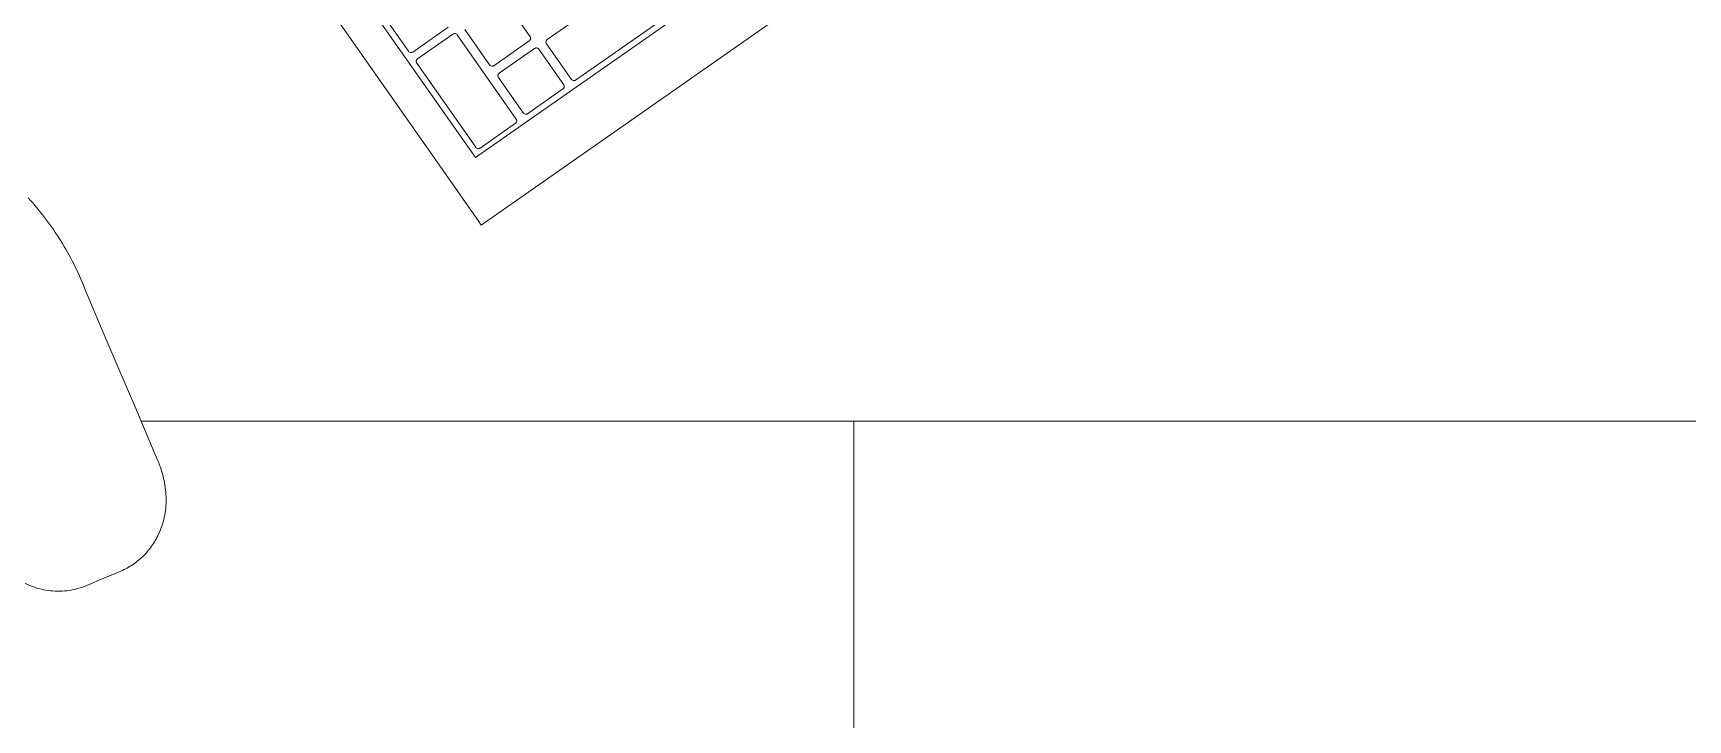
# Model space of a CAD drawing. Header units: inches. Extents: x 1 to 4637, y -664 to 702.
# Drawn here: x 1241.56 to 1262.68, y -568.79 to -560.03 of the extents above; entities that cross this region are included whole.
import ezdxf

# ---------------------------------------------------------------- set-up
doc = ezdxf.new("R2010")
doc.units = ezdxf.units.IN
doc.header["$MEASUREMENT"] = 0
doc.layers.add('I-FURN', color=30, linetype='Continuous', lineweight=9)

# ---------------------------------------------------------------- blocks, each defined once
blk = doc.blocks.new('Desk - Group 3 - No Side Chairs-V17-New Construction - Tel_Data_Elec Plan')
at = {"layer": 'I-FURN'}
for p, q in [((15.246, 2.5), (30.081, 12.887)), ((14.907, 2.984), (11.774, 7.459)), ((15.172, 3.361), (13.027, 6.425)), ((14.317, 4.719), (13.565, 5.793)), ((16.088, 4.867), (17.152, 5.612)), ((15.552, 5.357), (15.869, 4.905)), ((17.655, 5.1), (15.172, 3.361)), ((17.514, 5.096), (16.449, 4.351)), ((14.824, 5.025), (14.372, 4.709)), ((14.433, 4.622), (14.885, 4.938)), ((14.939, 4.928), (15.691, 3.854)), ((15.353, 4.544), (15.036, 4.996)), ((15.859, 4.85), (15.408, 4.534)), ((15.475, 4.438), (15.926, 4.754)), ((15.981, 4.745), (16.298, 4.292)), ((16.395, 4.36), (16.078, 4.812)), ((15.175, 3.493), (14.423, 4.567)), ((15.782, 3.931), (15.465, 4.383)), ((16.288, 4.238), (15.837, 3.921)), ((15.682, 3.8), (15.23, 3.483)), ((14.984, 2.874), (14.907, 2.984)), ((15.205, 2.558), (14.984, 2.874)), ((15.246, 2.5), (15.205, 2.558)), ((20, 0), (10.904, 0)), ((20, -48), (20, 0)), ((10.904, 0), (72, 0)), ((11.12, -0.508), (10.949, -0.104)), ((10.213, -2.099), (10.43, -2.007)), ((10.43, -2.007), (10.648, -1.915))]:
    blk.add_line(p, q, dxfattribs=at)
at = {"layer": 'I-FURN', "flags": 128}
blk.add_lwpolyline([(11.12, -0.508), (11.039, -0.318), (10.949, -0.104), (10.825, 0.188), (10.653, 0.592), (10.437, 1.101), (10.186, 1.694)], dxfattribs=at)
at = {"layer": 'I-FURN'}
for points, knots in [([(14.885, 4.938), (14.888, 4.94), (14.895, 4.944), (14.91, 4.946), (14.926, 4.942), (14.936, 4.933), (14.939, 4.928)], [0, 0, 0, 0, 0.2, 0.4, 0.7, 1, 1, 1, 1]), ([(14.372, 4.709), (14.369, 4.707), (14.361, 4.703), (14.347, 4.701), (14.33, 4.705), (14.321, 4.714), (14.317, 4.719)], [0, 0, 0, 0, 0.2, 0.4, 0.7, 1, 1, 1, 1]), ([(15.926, 4.754), (15.93, 4.757), (15.937, 4.76), (15.952, 4.762), (15.968, 4.758), (15.978, 4.75), (15.981, 4.745)], [0, 0, 0, 0, 0.2, 0.4, 0.7, 1, 1, 1, 1]), ([(15.408, 4.534), (15.404, 4.532), (15.397, 4.528), (15.382, 4.526), (15.366, 4.53), (15.356, 4.539), (15.353, 4.544)], [0, 0, 0, 0, 0.2, 0.4, 0.7, 1, 1, 1, 1]), ([(16.449, 4.351), (16.446, 4.348), (16.439, 4.345), (16.424, 4.342), (16.408, 4.347), (16.398, 4.355), (16.395, 4.36)], [0, 0, 0, 0, 0.2, 0.4, 0.7, 1, 1, 1, 1]), ([(15.837, 3.921), (15.833, 3.919), (15.826, 3.915), (15.811, 3.913), (15.795, 3.918), (15.785, 3.926), (15.782, 3.931)], [0, 0, 0, 0, 0.2, 0.4, 0.7, 1, 1, 1, 1]), ([(15.23, 3.483), (15.227, 3.481), (15.219, 3.477), (15.205, 3.475), (15.188, 3.48), (15.179, 3.488), (15.175, 3.493)], [0, 0, 0, 0, 0.2, 0.4, 0.7, 1, 1, 1, 1]), ([(10.648, -1.915), (10.703, -1.891), (10.807, -1.834), (10.943, -1.721), (11.056, -1.584), (11.152, -1.411), (11.216, -1.202), (11.233, -0.965), (11.2, -0.729), (11.152, -0.581), (11.12, -0.508)], [-1, -1, -1, -1, -0.892857, -0.785714, -0.678571, -0.571429, -0.428571, -0.285714, -0.142857, 0, 0, 0, 0]), ([(8.873, -1.462), (8.896, -1.517), (8.935, -1.596), (8.998, -1.694), (9.051, -1.766), (9.109, -1.834), (9.192, -1.917), (9.324, -2.022), (9.518, -2.121), (9.749, -2.176), (9.988, -2.172), (10.139, -2.13), (10.213, -2.099)], [-1, -1, -1, -1, -0.892857, -0.839286, -0.785714, -0.732143, -0.678571, -0.571429, -0.428571, -0.285714, -0.142857, 0, 0, 0, 0])]:
    blk.add_open_spline(points, degree=3, knots=knots, dxfattribs=at)
for points in [[(15.869, 4.905), (15.871, 4.902), (15.875, 4.894), (15.877, 4.882), (15.874, 4.87), (15.868, 4.859), (15.862, 4.853), (15.859, 4.85)], [(16.078, 4.812), (16.076, 4.816), (16.072, 4.823), (16.07, 4.836), (16.072, 4.848), (16.078, 4.859), (16.084, 4.865), (16.088, 4.867)], [(14.423, 4.567), (14.421, 4.57), (14.417, 4.578), (14.416, 4.59), (14.418, 4.603), (14.424, 4.614), (14.43, 4.62), (14.433, 4.622)], [(15.465, 4.383), (15.463, 4.387), (15.459, 4.394), (15.457, 4.407), (15.46, 4.419), (15.465, 4.43), (15.471, 4.436), (15.475, 4.438)], [(16.298, 4.292), (16.3, 4.289), (16.304, 4.282), (16.306, 4.269), (16.303, 4.257), (16.298, 4.246), (16.292, 4.24), (16.288, 4.238)], [(15.691, 3.854), (15.694, 3.851), (15.697, 3.844), (15.699, 3.831), (15.697, 3.819), (15.691, 3.808), (15.685, 3.802), (15.682, 3.8)], [(10.186, 1.694), (10.102, 1.906), (9.899, 2.31), (9.623, 2.676), (9.466, 2.849)]]:
    blk.add_open_spline(points, degree=3, dxfattribs=at)

msp = doc.modelspace()

# ---------------------------------------------------------------- block references
at = {"layer": 'I-FURN'}
msp.add_blockref('Desk - Group 3 - No Side Chairs-V17-New Construction - Tel_Data_Elec Plan', (1232.036, -564.978), dxfattribs=at)

doc.saveas('drawing.dxf')
